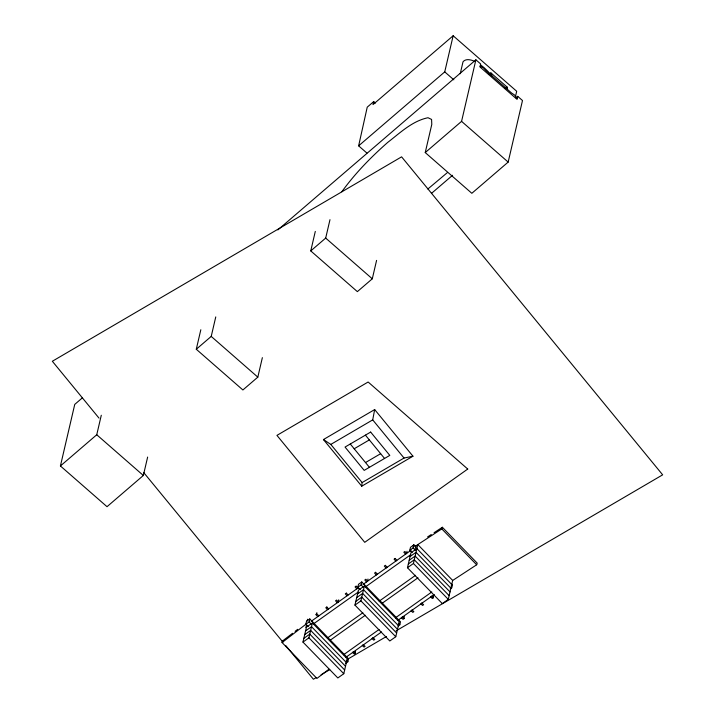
<?xml version="1.0" encoding="UTF-8"?>
<svg xmlns="http://www.w3.org/2000/svg" width="715" height="715" viewBox="0 0 715 715"><rect width="100%" height="100%" fill="white"/><g stroke="black" fill="none" stroke-linecap="round" stroke-linejoin="round"><path stroke-width="1.07" d="M355.319 653.296L353.603 651.696L352.558 652.438L354.274 654.028L355.319 653.296L355.489 651.302M404.091 618.591L402.375 616.991L401.338 617.733L403.054 619.333L404.091 618.591L404.261 616.598M433.362 597.767L431.646 596.167L430.6 596.909L432.325 598.509L433.362 597.767L433.531 595.774M328.98 669.186L316.924 678.437L282.068 642.562L282.193 641.239L292.524 633.302M361.736 486.191L362.13 482.571L330.804 444.417L323.448 439.546L374.669 409.57L412.957 456.206L361.736 486.191L323.448 439.546M330.804 444.417L372.712 419.884L374.669 409.57M147.639 457.064L143.349 475.475L107.018 506.694L60.417 465.966L74.744 404.404L82.359 397.862M60.417 465.966L96.748 434.756L101.289 415.263M262.36 357.652L257.82 377.145L242.894 389.97L196.285 349.251L200.826 329.749M196.285 349.251L211.22 336.416L215.76 316.924M376.582 260.394L372.292 278.805L357.366 291.631L310.757 250.911L315.297 231.419M310.757 250.911L325.691 238.086L329.981 219.675M366.911 153.073L358.635 145.842L367.233 107.161L373.704 101.602L375.384 103.067M373.704 101.602L373.016 104.587L453.149 35.75L516.695 91.279L515.461 96.597M308.174 626.617L305.85 624.231L306.538 621.246L309.792 618.94L348.527 658.801L347.839 661.777L345.399 663.511M306.592 624.561L305.886 627.573L312.392 622.944L347.249 658.819L343.79 673.718L337.829 677.963L302.963 642.088L306.431 627.189M305.85 624.231L309.103 621.916L309.792 618.94M302.963 642.088L308.925 637.843L312.392 622.944M516.033 97.812L517.731 96.355L522.495 100.52L508.168 162.091L471.837 193.3L425.237 152.572L431.788 124.41L431.583 119.441L428.008 117.725C412.26 120.969 400.15 132.847 387.798 142.339C370.862 157.22 355.024 173.477 341.806 191.781M358.635 145.842L444.739 71.875L453.149 35.75M460.237 73.725L463.007 61.848A26.258 11.637 49.3 0 1 474.367 61.24M338.249 601.941L336.595 600.064L335.558 600.806L337.212 602.674L338.249 601.941L338.731 599.849M425.237 152.572L461.568 121.362L475.895 59.801L480.659 63.966L479.962 66.942L517.034 99.34L517.731 96.355M360.154 589.643L357.831 587.247L358.519 584.271L361.772 581.956L400.507 621.818L399.819 624.794L398.192 625.956M354.944 605.105L358.412 590.206L364.373 585.96L399.229 621.836L395.77 636.734L389.8 640.98L354.944 605.105L360.905 600.859L364.373 585.96M357.831 587.247L361.084 584.933L361.772 581.956M367.519 581.116L365.866 579.248L364.82 579.981L366.473 581.858L367.519 581.116L368.002 579.025M505.067 88.222L506.756 86.765L506.774 88.222C504.379 86.175 509.268 90.635 506.944 88.374L507.516 87.436L490.865 72.885L490.883 74.342C488.488 72.34 493.422 76.657 491.062 74.494L491.634 73.556M406.54 553.356L404.887 551.48L403.841 552.221L405.494 554.089L406.54 553.356L407.023 551.265M412.135 552.659L409.811 550.264L410.499 547.288L413.753 544.973L416.076 547.368M434.059 532.702L442.37 527.277L477.227 563.152L476.673 564.787L452.667 580.464L448.287 599.367L442.326 603.612L407.461 567.737L410.928 552.838L416.89 548.593L451.755 584.468M409.811 550.264L413.056 547.949L413.753 544.973M416.041 545.474L414.78 550.103M407.461 567.737L413.431 563.492L417.828 544.58L452.693 580.455M452.488 584.834L451.8 587.81L450.173 588.972M415.96 545.795L441.807 528.912L442.37 527.277M306.86 621.228L307.718 619.217M316.048 614.686L317.085 613.944L318.738 615.821L317.701 616.562L316.048 614.686L316.906 612.683M427.856 189.019L447.081 172.842M277.858 229.917L475.895 59.801M489.176 74.342L490.865 72.885M504.978 88.606L506.667 87.15M431.467 193.399L452.577 175.273M295.107 631.318L297.69 629.334M282.068 642.562L306.163 624.052M413.029 545.688L414.074 544.946L415.728 546.814M311.204 621.299L358.447 587.694M362.997 584.459L411.143 550.201M313.626 623.793L358.144 592.118M365.41 586.952L410.839 554.625M305.564 630.907L311.526 626.671L346.382 662.546M357.545 593.933L363.506 589.687L398.362 625.562M410.061 556.565L416.023 552.32L450.888 588.195M304.697 634.634L310.659 630.398L345.524 666.273M356.678 597.651L362.639 593.414L397.495 629.289M409.195 560.283L415.156 556.047L450.021 591.922M303.83 638.361L309.792 634.116L344.657 669.991M355.811 601.378L361.772 597.141L396.628 633.016M408.328 564.01L414.289 559.774L449.154 595.649M327.425 637.995L362.863 612.782M379.209 601.154L415.558 575.298M329.847 640.488L365.276 615.275M382.543 602.995L417.98 577.783M343.647 654.69L379.075 629.477M395.431 617.84L431.78 591.984M346.069 657.183L381.497 631.971M397.853 620.334L434.202 594.478M451.263 585.031L452.3 584.289M427.597 536.929L431.288 534.516M354.193 448.77L369.333 439.913M365.508 462.551L380.648 453.694M362.13 482.571L404.038 458.047L412.957 456.206M316.289 677.561L313.402 679.25L285.812 645.645M321.098 674.746L329.758 669.678M348.044 658.98L386.529 636.448M396.146 630.818L662.662 474.832L401.598 156.844L52.338 361.263L99.028 418.141M480.123 66.281L483.206 67.612L485.548 70.168A5.014 2.225 49.3 0 0 486.325 70.946L511.279 92.753A5.014 2.225 49.3 0 0 512.101 93.37L514.63 95.068L517.186 98.679M444.739 71.875L453.837 79.83M461.568 121.362L508.168 162.091M325.691 238.086L372.292 278.805M211.22 336.416L257.82 377.145M96.748 434.756L143.349 475.475M441.807 528.912L476.673 564.787M413.056 547.949L415.388 550.344M413.431 563.492L448.287 599.367M361.084 584.933L363.408 587.328M398.264 623.203L399.819 624.794M360.905 600.859L395.77 636.734M309.103 621.916L311.427 624.311M346.283 660.186L347.839 661.777M308.925 637.843L343.79 673.718M372.712 419.884L404.038 458.047M365.419 435.14L384.563 458.458M350.279 443.997L369.423 467.315M143.599 472.427L282.979 642.195M480.516 64.859A26.258 11.637 49.3 0 1 491.92 76.165M467.735 469.049L364.739 542.327L276.937 435.381L368.136 382.007L467.735 469.049M326.844 607.008L325.799 607.75L327.452 609.618L328.498 608.876L326.844 607.008M346.355 593.128L345.309 593.87L346.963 595.738L348.008 594.996L346.355 593.128M356.106 586.184L355.069 586.926L356.722 588.794L357.759 588.052L356.106 586.184M375.616 572.304L374.58 573.046L376.233 574.914L377.27 574.172L375.616 572.304M385.376 565.359L384.33 566.101L385.984 567.978L387.03 567.236L385.376 565.359M395.127 558.424L394.09 559.166L395.744 561.034L396.78 560.292L395.127 558.424M363.354 644.751L362.317 645.493L364.033 647.093L365.07 646.351L363.354 644.751M373.114 637.816L372.068 638.549L373.784 640.148L374.83 639.416L373.114 637.816M412.135 610.047L411.089 610.789L412.814 612.389L413.851 611.647L412.135 610.047M421.886 603.111L420.849 603.853L422.565 605.453L423.611 604.711L421.886 603.111M370.656 432.075L345.041 447.063L364.185 470.381L389.8 455.392L370.656 432.075"/></g></svg>
